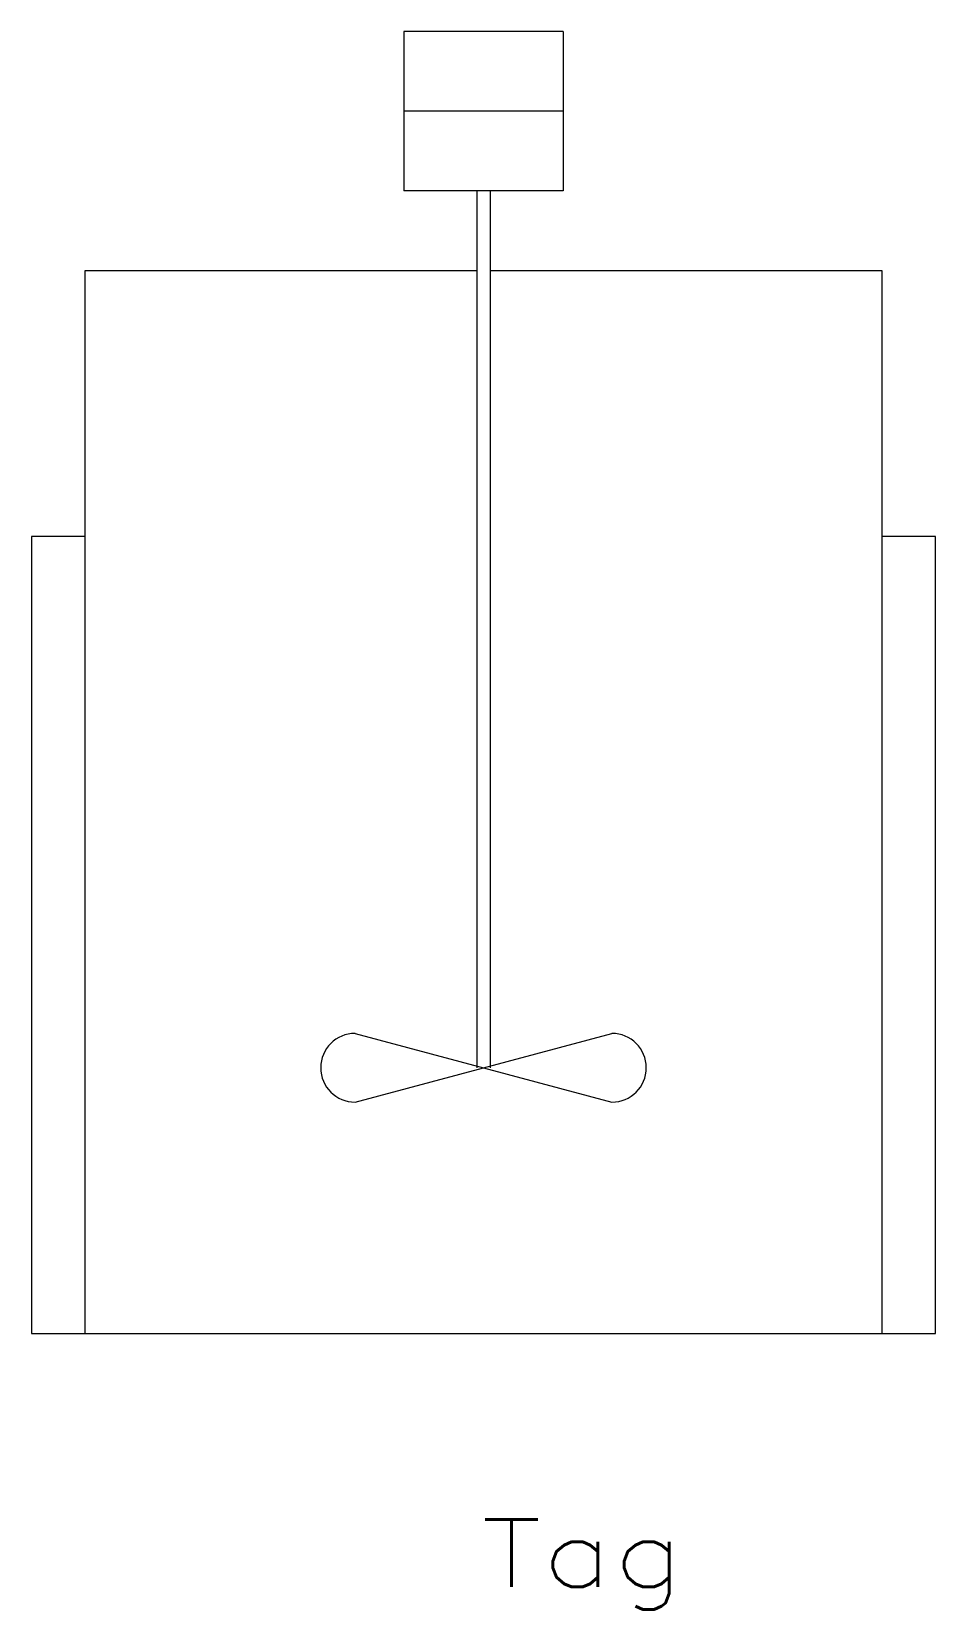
# Model space of a CAD drawing. Header units: inches. Extents: x -8.5 to 8.5, y -17.2 to 12.5.
import ezdxf
from ezdxf.enums import TextEntityAlignment as Align

# ---------------------------------------------------------------- set-up
doc = ezdxf.new("R2010")
doc.units = ezdxf.units.IN
doc.header["$MEASUREMENT"] = 0
doc.layers.get('0').update_dxf_attribs({"lineweight": 0})
doc.styles.add('_TCW_TXTSTY_1', font='TXT.SHX')

msp = doc.modelspace()

# ---------------------------------------------------------------- linework, layer by layer
at = {"linetype": 'Continuous'}
for p, q in [((-1.473, 12.534), (-1.473, 9.534)), ((1.527, 12.534), (-1.473, 12.534)), ((1.527, 12.534), (1.527, 9.534)), ((1.527, 11.034), (-1.473, 11.034)), ((1.527, 9.534), (-1.473, 9.534)), ((-0.098, 9.534), (-0.098, -6.966)), ((0.152, 9.534), (0.152, -6.966)), ((-7.473, 8.034), (-7.473, -11.966)), ((-0.098, 8.034), (-7.473, 8.034)), ((7.527, 8.034), (0.152, 8.034)), ((7.527, -11.966), (7.527, 8.034)), ((-8.473, 3.034), (-8.473, -11.966)), ((-7.473, 3.034), (-8.473, 3.034)), ((8.527, 3.034), (7.527, 3.034)), ((8.527, -11.966), (8.527, 3.034)), ((-2.388, -7.613), (2.442, -6.319)), ((-2.388, -6.319), (2.442, -7.613)), ((-8.473, -11.966), (8.527, -11.966))]:
    msp.add_line(p, q, dxfattribs=at)
for centre, start, end in [((-2.388, -6.966), 90, 270), ((2.442, -6.966), -90, 90)]:
    msp.add_arc(centre, 0.647, start, end, dxfattribs=at)

# ---------------------------------------------------------------- texts
at = {"color": 7, "linetype": 'Continuous', "style": '_TCW_TXTSTY_1', "width": 1.166667}
msp.add_text('Tag', height=1.27, dxfattribs=at).set_placement((-0.01, -16.736), (3.8, -16.736), align=Align.FIT)

doc.saveas('drawing.dxf')
